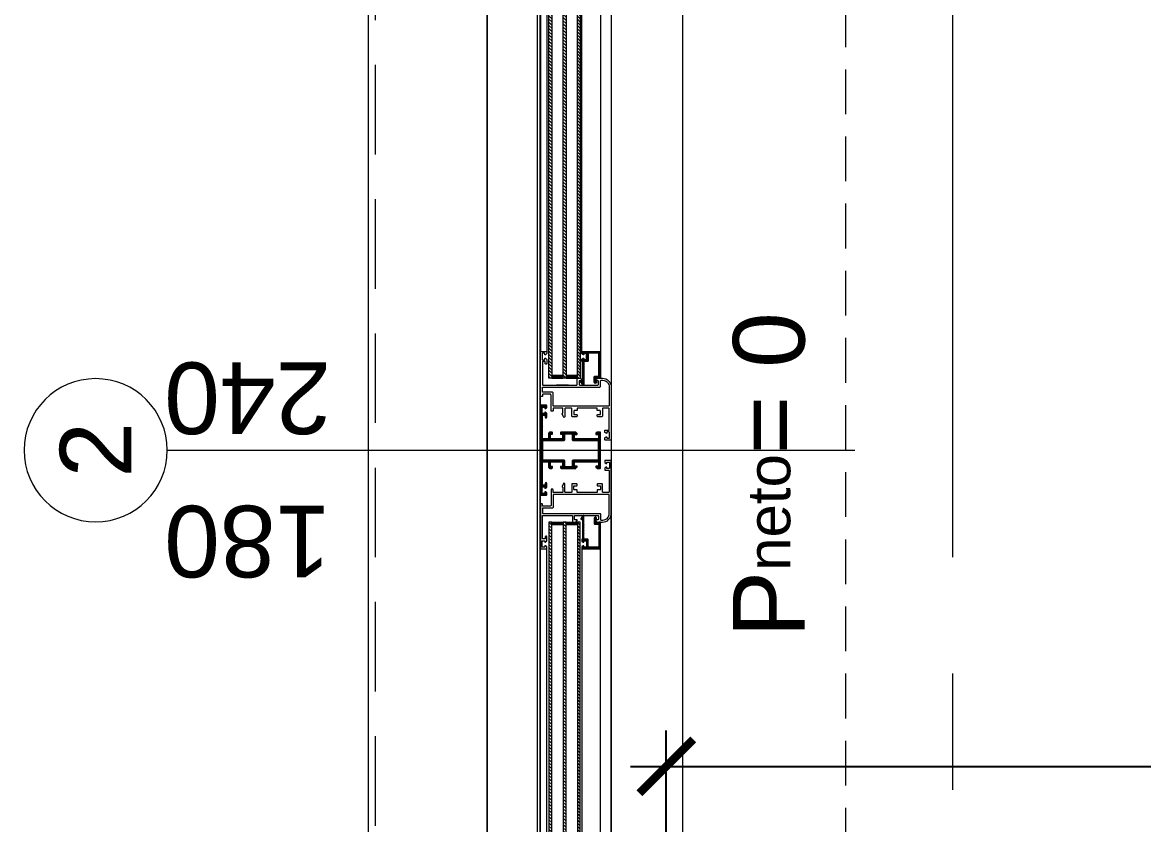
# Model space of a CAD drawing. Header units: centimetres. Extents: x 99002 to 104403, y -55119 to -48358.
# Drawn here: x 100964.4 to 101121, y -52709.7 to -52597.7 of the extents above; entities that cross this region are included whole.
import ezdxf

# ---------------------------------------------------------------- set-up
doc = ezdxf.new("R2010")
doc.units = ezdxf.units.CM
doc.header["$LTSCALE"] = 50
doc.header["$MEASUREMENT"] = 0
doc.linetypes.add('AXES', pattern=[2, 1.25, -0.25, 0.25, -0.25])
doc.linetypes.add('CACHE', pattern=[0.375, 0.25, -0.125])
doc.layers.get('0').update_dxf_attribs({"color": 8})
for name, color, linetype in [('AXES', 10, 'AXES'), ('BORD', 5, 'Continuous'), ('COTE 50ème', 1, 'Continuous')]:
    doc.layers.add(name, color=color, linetype=linetype)
for name, color, linetype, lineweight in [('BETON CACHE', 4, 'CACHE', 5), ('CONSOLE ISOL.', 214, 'Continuous', 15), ('MACONNERIE COUPE', 7, 'Continuous', 30), ('WINDOWS', 21, 'Continuous', 5)]:
    doc.layers.add(name, color=color, linetype=linetype, lineweight=lineweight)
doc.styles.add('GENERATED_STYLE_1', font='arial.ttf')
doc.styles.add('RS_TXT_50', font='arial.ttf', dxfattribs={"height": 12.5})
doc.dimstyles.new('RS_50CM_LINEAIRE', dxfattribs={"dimscale": 5, "dimtxt": 12.5, "dimasz": 1.5, "dimexe": 1, "dimexo": 2.5, "dimgap": 1, "dimtad": 1, "dimdec": 1, "dimrnd": 0.5, "dimdsep": 46, "dimtxsty": 'RS_TXT_50', "dimblk1": 'ARCHTICK', "dimblk2": 'ARCHTICK', "dimsah": 1, "dimcen": 2.5, "dimdle": 1, "dimclrt": 4, "dimadec": 0, "dimazin": 2, "dimtfac": 1, "dimtdec": 1, "dimtix": 1, "dimtmove": 2, "dimatfit": 3, "dimfxl": 1, "dimtolj": 1, "dimtzin": 0, "dimarcsym": 0})
pattern_1 = [(135, (-46708.70849, -43852.52553), (-0.08838834765, -0.08838834765), [])]
pattern_2 = [(135, (-46708.9128, -43852.52553), (-0.2209708691, -0.2209708691), [])]

# ---------------------------------------------------------------- blocks, each defined once
blk = doc.blocks.new('A$Cb79da119')
at = {"layer": 'AXES', "lineweight": 5, "ltscale": 1.3}
blk.add_line((-30, -4150), (-30, -1058.41), dxfattribs=at)
blk = doc.blocks.new('DRITARE POS 2')
at = {"layer": 'WINDOWS'}
h = blk.add_hatch(dxfattribs=at)
h.set_pattern_fill('ANSI31', color=140, scale=2.5, angle=450)
h.set_pattern_definition(pattern_2)
h.paths.add_polyline_path([(-8.71, -80.01), (-8.71, -12.58), (-8.31, -12.58), (-8.31, -80.01)])
h.paths.add_polyline_path([(-6.71, -80.01), (-6.71, -12.58), (-6.31, -12.58), (-6.31, -80.01)])
h.paths.add_polyline_path([(-4.71, -80.02), (-4.71, -12.58), (-4.31, -12.58), (-4.31, -80.02)])
at = {"layer": 'WINDOWS', "transparency": 33554559}
h = blk.add_hatch(dxfattribs=at)
h.set_pattern_fill('ANSI31', color=140, angle=450)
h.set_pattern_definition([(135, (-46708.90849, -43835.52553), (-0.08838834765, -0.08838834765), [])])
h.paths.add_polyline_path([(-6.71, -12.58), (-8.31, -12.58), (-8.31, -12.98), (-6.71, -12.98)])
h.paths.add_polyline_path([(-4.71, -12.58), (-6.31, -12.58), (-6.31, -12.98), (-4.71, -12.98)])
h.paths.add_polyline_path([(-6.71, -79.61), (-8.31, -79.61), (-8.31, -80.01), (-6.71, -80.01)])
h.paths.add_polyline_path([(-4.71, -79.61), (-6.31, -79.61), (-6.31, -80.01), (-4.71, -80.01)])
h = blk.add_hatch(dxfattribs=at)
h.set_pattern_fill('ANSI31', color=256, angle=450)
h.set_pattern_definition(pattern_1)
h.paths.add_polyline_path([(-1.49, -76.33, 0.414214), (-1.55, -76.27), (-4.06, -76.27, 0.414214), (-4.11, -76.33), (-4.11, -76.54, 0.250765), (-4.09, -76.58), (-3.92, -76.71, 0.599022), (-3.83, -76.67), (-3.83, -76.59, -0.414214), (-3.78, -76.54), (-3.51, -76.54, -0.414214), (-3.46, -76.59), (-3.46, -77.34, -0.414214), (-3.51, -77.39), (-3.78, -77.39, -0.414214), (-3.83, -77.34), (-3.83, -77.26, 0.599022), (-3.92, -77.22), (-4.09, -77.35, 0.250765), (-4.11, -77.39), (-4.11, -77.6, 0.414214), (-4.06, -77.66), (-4.02, -77.66), (-4.02, -80.34, -0.414214), (-4.07, -80.4), (-4.15, -80.4, 0.603122), (-4.23, -80.55), (-3.98, -80.9, 0.737396), (-3.81, -80.85), (-3.81, -77.71, -0.414214), (-3.76, -77.66), (-3.31, -77.66, 0.414214), (-3.22, -77.56), (-3.22, -76.55, -0.414214), (-3.16, -76.5), (-1.81, -76.5, -0.414214), (-1.72, -76.59), (-1.72, -79.63, -0.414214), (-1.81, -79.73), (-2.28, -79.73, 0.414214), (-2.37, -79.82), (-2.37, -80.56, 1.657435), (-2.12, -80.43, -0.247394), (-2.15, -80.38), (-2.15, -80.01, -0.414214), (-2.09, -79.95), (-1.74, -79.95), (-1.74, -80.01), (-1.49, -80.01), (-1.49, -79.95)])
at = {"layer": 'WINDOWS'}
h = blk.add_hatch(dxfattribs=at)
h.set_pattern_fill('ANSI31', color=256, angle=450)
h.set_pattern_definition(pattern_1)
h.paths.add_polyline_path([(-9.61, -85.22, -0.414214), (-9.56, -85.16), (-9.26, -85.16, -0.414214), (-9.2, -85.22), (-9.2, -85.44, 1), (-9, -85.44), (-9, -84.9, 0.250765), (-9.02, -84.86), (-9.19, -84.74, 0.599022), (-9.28, -84.79), (-9.28, -84.87, -0.414214), (-9.33, -84.92), (-9.59, -84.92, -0.414214), (-9.65, -84.87), (-9.65, -84.08, -0.414214), (-9.59, -84.03), (-9.33, -84.03, -0.414214), (-9.28, -84.08), (-9.28, -84.19, 0.599022), (-9.19, -84.24), (-9.02, -84.13, 0.250765), (-9, -84.08), (-9, -83.84, 0.414214), (-9.05, -83.78), (-9.84, -83.78, 0.414214), (-9.89, -83.84), (-9.89, -90.06), (-9.89, -96.27, 0.414214), (-9.84, -96.33), (-9.05, -96.33, 0.414214), (-9, -96.27), (-9, -96.03, 0.250765), (-9.02, -95.98), (-9.19, -95.87, 0.599022), (-9.28, -95.92), (-9.28, -96.03, -0.414214), (-9.33, -96.08), (-9.59, -96.08, -0.414214), (-9.65, -96.03), (-9.65, -95.24, -0.414214), (-9.59, -95.19), (-9.33, -95.19, -0.414214), (-9.28, -95.24), (-9.28, -95.32, 0.599022), (-9.19, -95.37), (-9.02, -95.25, 0.250765), (-9, -95.21), (-9, -94.68, 1), (-9.2, -94.68), (-9.2, -94.89, -0.414214), (-9.26, -94.95), (-9.56, -94.95, -0.414214), (-9.61, -94.89), (-9.61, -91.72, -0.414214), (-9.56, -91.66), (-8.83, -91.66, -0.414214), (-8.74, -91.75), (-8.74, -92.41, 0.414214), (-8.55, -92.59), (-8.29, -92.59, 0.198912), (-8.25, -92.58), (-8.19, -92.52, 0.198912), (-8.18, -92.48), (-8.18, -92.37, 0.414214), (-8.23, -92.31), (-8.4, -92.31, -0.414214), (-8.46, -92.26), (-8.46, -91.75, -0.414214), (-8.36, -91.66), (-6.91, -91.66, -0.414214), (-6.81, -91.75), (-6.81, -92.26, -0.414214), (-6.87, -92.31), (-7.04, -92.31, 0.414214), (-7.09, -92.37), (-7.09, -92.48, 0.198912), (-7.08, -92.52), (-7.02, -92.58, 0.198912), (-6.98, -92.59), (-4.97, -92.59, 0.198912), (-4.93, -92.58), (-4.78, -92.42, 0.198912), (-4.76, -92.38), (-4.76, -92.31, 0.414214), (-4.82, -92.26), (-5, -92.26, -0.340481), (-5.13, -92.16), (-5.13, -91.75, -0.414214), (-5.04, -91.66), (-1.87, -91.66, -0.414214), (-1.77, -91.75), (-1.77, -92.16, -0.414214), (-1.87, -92.26), (-2.09, -92.26, 0.414214), (-2.15, -92.31), (-2.15, -92.38, 0.198912), (-2.13, -92.42), (-1.98, -92.58, 0.198912), (-1.94, -92.59), (-1.55, -92.59, 0.414214), (-1.49, -92.54), (-1.49, -90.06), (-1.49, -87.57, 0.414214), (-1.55, -87.52), (-1.94, -87.52, 0.198912), (-1.98, -87.53), (-2.13, -87.69, 0.198912), (-2.15, -87.73), (-2.15, -87.8, 0.414214), (-2.09, -87.85), (-1.87, -87.85, -0.414214), (-1.77, -87.95), (-1.77, -88.36, -0.414214), (-1.87, -88.45), (-5.04, -88.45, -0.414214), (-5.13, -88.36), (-5.13, -87.95, -0.340481), (-5, -87.85), (-4.82, -87.85, 0.414214), (-4.76, -87.8), (-4.76, -87.73, 0.198912), (-4.78, -87.69), (-4.93, -87.53, 0.198912), (-4.97, -87.52), (-6.98, -87.52, 0.198912), (-7.02, -87.53), (-7.08, -87.59, 0.198912), (-7.09, -87.63), (-7.09, -87.74, 0.414214), (-7.04, -87.8), (-6.87, -87.8, -0.414214), (-6.81, -87.85), (-6.81, -88.36, -0.414214), (-6.91, -88.45), (-8.36, -88.45, -0.414214), (-8.46, -88.36), (-8.46, -87.85, -0.414214), (-8.4, -87.8), (-8.23, -87.8, 0.414214), (-8.18, -87.74), (-8.18, -87.63, 0.198912), (-8.19, -87.59), (-8.25, -87.53, 0.198912), (-8.29, -87.52), (-8.55, -87.52, 0.414214), (-8.74, -87.7), (-8.74, -88.36, -0.414214), (-8.83, -88.45), (-9.56, -88.45, -0.414214), (-9.61, -88.39)])
h.paths.add_polyline_path([(-9.56, -88.73), (-6.63, -88.73), (-6.53, -88.64), (-6.53, -87.89), (-6.44, -87.8), (-5.51, -87.8), (-5.41, -87.89), (-5.41, -88.64), (-5.32, -88.73), (-1.83, -88.73), (-1.77, -88.79), (-1.77, -90.06), (-1.77, -91.32), (-1.83, -91.38), (-5.32, -91.38), (-5.41, -91.47), (-5.41, -92.22), (-5.51, -92.31), (-6.44, -92.31), (-6.53, -92.22), (-6.53, -91.47), (-6.63, -91.38), (-9.56, -91.38), (-9.61, -91.32), (-9.61, -90.06), (-9.61, -88.79)], flags=16)
h = blk.add_hatch(dxfattribs=at)
h.set_pattern_fill('ANSI31', color=140, scale=2.5, angle=450)
h.set_pattern_definition(pattern_2)
h.paths.add_polyline_path([(-8.71, -100.09), (-8.71, -167.42), (-8.31, -167.42), (-8.31, -100.09)])
h.paths.add_polyline_path([(-6.71, -100.09), (-6.71, -167.42), (-6.31, -167.42), (-6.31, -100.09)])
h.paths.add_polyline_path([(-4.71, -100.09), (-4.71, -167.42), (-4.31, -167.42), (-4.31, -100.09)])
at = {"layer": 'WINDOWS', "transparency": 33554559}
h = blk.add_hatch(dxfattribs=at)
h.set_pattern_fill('ANSI31', color=140, angle=450)
h.set_pattern_definition([(135, (-46708.90849, -43869.52553), (-0.08838834765, -0.08838834765), [])])
h.paths.add_polyline_path([(-6.71, -167.42), (-8.31, -167.42), (-8.31, -167.02), (-6.71, -167.02)])
h.paths.add_polyline_path([(-4.71, -167.42), (-6.31, -167.42), (-6.31, -167.02), (-4.71, -167.02)])
h.paths.add_polyline_path([(-6.71, -100.49), (-8.31, -100.49), (-8.31, -100.09), (-6.71, -100.09)])
h.paths.add_polyline_path([(-4.71, -100.49), (-6.31, -100.49), (-6.31, -100.09), (-4.71, -100.09)])
h = blk.add_hatch(dxfattribs=at)
h.set_pattern_fill('ANSI31', color=256, angle=450)
h.set_pattern_definition(pattern_1)
h.paths.add_polyline_path([(-1.49, -100.16), (-1.49, -100.1), (-1.74, -100.1), (-1.74, -100.16), (-2.09, -100.16, -0.414214), (-2.15, -100.1), (-2.15, -99.73, -0.247394), (-2.12, -99.68, 1.657435), (-2.37, -99.55), (-2.37, -100.29, 0.414214), (-2.28, -100.38), (-1.81, -100.38, -0.414214), (-1.72, -100.48), (-1.72, -103.52, -0.414214), (-1.81, -103.61), (-3.16, -103.61, -0.414214), (-3.22, -103.56), (-3.22, -102.55, 0.414214), (-3.31, -102.46), (-3.76, -102.46, -0.414214), (-3.81, -102.4), (-3.81, -99.26, 0.737396), (-3.98, -99.21), (-4.23, -99.57, 0.603122), (-4.15, -99.71), (-4.07, -99.71, -0.414214), (-4.02, -99.77), (-4.02, -102.46), (-4.06, -102.46, 0.414214), (-4.11, -102.51), (-4.11, -102.72, 0.250765), (-4.09, -102.76), (-3.92, -102.89, 0.599022), (-3.83, -102.85), (-3.83, -102.77, -0.414214), (-3.78, -102.72), (-3.51, -102.72, -0.414214), (-3.46, -102.77), (-3.46, -103.52, -0.414214), (-3.51, -103.58), (-3.78, -103.58, -0.414214), (-3.83, -103.52), (-3.83, -103.44, 0.599022), (-3.92, -103.4), (-4.09, -103.53, 0.250765), (-4.11, -103.58), (-4.11, -103.78, 0.414214), (-4.06, -103.84), (-1.55, -103.84, 0.414214), (-1.49, -103.78)])
at = {"layer": 'WINDOWS', "color": 165, "linetype": 'CACHE'}
blk.add_line((-32.9, -180), (-32.9, 0), dxfattribs=at)
at = {"layer": 'WINDOWS'}
for p, q in [((-0.01, -11.48), (0, -81.19)), ((-9.89, -16.28), (-9.89, -76.34)), ((-9, -16.26), (-9, -76.34)), ((-4.11, -76.33), (-4.12, -16.26)), ((-1.5, -16.26), (-1.49, -76.33)), ((-5.98, -80.95), (-7.66, -80.95)), ((-0.01, -168.52), (0, -98.92)), ((-9.89, -163.72), (-9.89, -103.78)), ((-9, -163.74), (-9, -103.78)), ((-4.11, -103.78), (-4.12, -163.74)), ((-1.5, -163.74), (-1.49, -103.78))]:
    blk.add_line(p, q, dxfattribs=at)
at = {"layer": 'WINDOWS', "color": 165}
blk.add_line((-61.99, -90.06), (34.01, -90.06), dxfattribs=at)
for points in [[(-9.9, 0), (-9.9, -180), (-33.9, -180), (-33.9, 0)], [(-10.3, -179.6), (-10.3, -0.4), (-9.9, 0), (-9.9, -180)], [(0, 0), (0, -180), (10, -180), (10, 0)]]:
    blk.add_lwpolyline(points, close=True, dxfattribs=at)
at = {"layer": 'WINDOWS'}
for points in [[(-9.9, -180), (-9.9, 0), (0, 0), (0, -180)], [(-1.77, -90.06), (-1.77, -88.79), (-1.83, -88.73), (-5.32, -88.73), (-5.41, -88.64), (-5.41, -87.89), (-5.51, -87.8), (-6.44, -87.8), (-6.53, -87.89), (-6.53, -88.64), (-6.63, -88.73), (-9.56, -88.73), (-9.61, -88.79), (-9.61, -90.06), (-9.61, -91.32), (-9.56, -91.38), (-6.63, -91.38), (-6.53, -91.47), (-6.53, -92.22), (-6.44, -92.31), (-5.51, -92.31), (-5.41, -92.22), (-5.41, -91.47), (-5.32, -91.38), (-1.83, -91.38), (-1.77, -91.32)]]:
    blk.add_lwpolyline(points, close=True, dxfattribs=at)
at = {"layer": 'WINDOWS', "color": 140}
for points in [[(-8.71, -80.01), (-8.71, -12.58), (-8.31, -12.58), (-8.31, -80.01)], [(-6.71, -80.01), (-6.71, -12.58), (-6.31, -12.58), (-6.31, -80.01)], [(-4.71, -80.02), (-4.71, -12.58), (-4.31, -12.58), (-4.31, -80.02)], [(-6.71, -79.61), (-8.31, -79.61), (-8.31, -80.01), (-6.71, -80.01)], [(-4.71, -79.61), (-6.31, -79.61), (-6.31, -80.01), (-4.71, -80.01)], [(-8.71, -100.09), (-8.71, -167.42), (-8.31, -167.42), (-8.31, -100.09)], [(-6.71, -100.49), (-8.31, -100.49), (-8.31, -100.09), (-6.71, -100.09)], [(-6.71, -100.09), (-6.71, -167.42), (-6.31, -167.42), (-6.31, -100.09)], [(-4.71, -100.49), (-6.31, -100.49), (-6.31, -100.09), (-4.71, -100.09)], [(-4.71, -100.09), (-4.71, -167.42), (-4.31, -167.42), (-4.31, -100.09)]]:
    blk.add_lwpolyline(points, close=True, dxfattribs=at)
at = {"layer": 'WINDOWS'}
for points in [[(0, -88.58, -0.414214), (-0.06, -88.64), (-0.84, -88.64, -0.414214), (-0.9, -88.58), (-0.9, -88.38, -0.250765), (-0.87, -88.33), (-0.7, -88.2, -0.599022), (-0.62, -88.24), (-0.62, -88.34, 0.414214), (-0.56, -88.39), (-0.3, -88.39, 0.414214), (-0.24, -88.34), (-0.24, -87.55, 0.414214), (-0.3, -87.5), (-0.56, -87.5, 0.414214), (-0.62, -87.55), (-0.62, -87.65, -0.599022), (-0.7, -87.69), (-0.87, -87.56, -0.250765), (-0.9, -87.52), (-0.9, -87.31, -0.414214), (-0.84, -87.26), (-0.34, -87.26, 0.414214), (-0.28, -87.2), (-0.28, -84.25, 0.414214), (-0.37, -84.16), (-1.12, -84.16, 0.414214), (-1.21, -84.25), (-1.21, -85.28, -0.414214), (-1.31, -85.37), (-1.87, -85.37, -0.414214), (-1.96, -85.28), (-1.96, -85.15, -0.414214), (-1.9, -85.09), (-1.55, -85.09, 0.414214), (-1.49, -85.03), (-1.49, -84.59, 0.414214), (-1.55, -84.53), (-1.9, -84.53, -0.414214), (-1.96, -84.47), (-1.96, -84.21, 0.414214), (-2.02, -84.16), (-4.7, -84.16, 0.414214), (-4.76, -84.21), (-4.76, -84.47, -0.414214), (-4.82, -84.53), (-5.17, -84.53, 0.414214), (-5.23, -84.59), (-5.23, -85.03, 0.414214), (-5.17, -85.09), (-4.82, -85.09, -0.414214), (-4.76, -85.15), (-4.76, -85.28, -0.414214), (-4.85, -85.37), (-5.41, -85.37, -0.414214), (-5.51, -85.28), (-5.51, -84.25, 0.414214), (-5.6, -84.16), (-6.38, -84.16, 0.414214), (-6.48, -84.25), (-6.48, -85.37, -0.809546), (-6.66, -85.41), (-6.85, -84.98, -0.543142), (-6.79, -84.9, 0.414214), (-6.74, -84.85), (-6.74, -84.25, 0.414214), (-6.83, -84.16), (-8.06, -84.16, 0.414214), (-8.12, -84.21), (-8.12, -84.57, -0.414214), (-8.18, -84.62), (-8.34, -84.62, -0.414214), (-8.4, -84.57), (-8.4, -82.35, 0.414214), (-8.49, -82.25), (-9.56, -82.25, 0.414214), (-9.61, -82.31), (-9.61, -82.51, -0.414214), (-9.67, -82.57), (-9.84, -82.57, -0.414214), (-9.89, -82.51), (-9.89, -76.34, -0.414214), (-9.84, -76.28), (-9.05, -76.28, -0.414214), (-9, -76.34), (-9, -76.54, -0.250765), (-9.02, -76.59), (-9.19, -76.72, -0.599022), (-9.28, -76.67), (-9.28, -76.58, 0.414214), (-9.33, -76.52), (-9.59, -76.52, 0.414214), (-9.65, -76.58), (-9.65, -77.36, 0.414214), (-9.59, -77.42), (-9.33, -77.42, 0.414214), (-9.28, -77.36), (-9.28, -77.27, -0.599022), (-9.19, -77.22), (-9.02, -77.35, -0.250765), (-9, -77.4), (-9, -77.98, -0.414214), (-9.05, -78.03), (-9.15, -78.03, -0.414214), (-9.2, -77.98), (-9.2, -77.72, 0.414214), (-9.26, -77.66), (-9.56, -77.66, 0.414214), (-9.61, -77.72), (-9.61, -80.89, 0.414214), (-9.56, -80.95), (-4.82, -80.95, 0.414214), (-4.76, -80.89), (-4.76, -80.07, -0.414214), (-4.71, -80.01), (-4.32, -80.01, -0.198912), (-4.28, -80.03), (-4.13, -80.18, -0.198912), (-4.11, -80.22), (-4.11, -80.29, -0.414214), (-4.17, -80.35), (-4.39, -80.35, 0.414214), (-4.48, -80.44), (-4.48, -80.85, 0.414214), (-4.39, -80.95), (-1.87, -80.95, 0.414214), (-1.77, -80.85), (-1.77, -80.44, 0.414214), (-1.87, -80.35), (-2.09, -80.35, -0.414214), (-2.15, -80.29), (-2.15, -80.22, -0.198912), (-2.13, -80.18), (-1.98, -80.03, -0.198912), (-1.94, -80.01), (-1.21, -80.01, -0.414214), (0, -81.23)], [(-1.74, -79.95), (-2.09, -79.95, 0.414214), (-2.15, -80.01), (-2.15, -80.38, 0.247394), (-2.12, -80.43, -1.657435), (-2.37, -80.56), (-2.37, -79.82, -0.414214), (-2.28, -79.73), (-1.81, -79.73, 0.414214), (-1.72, -79.63), (-1.72, -76.59, 0.414214), (-1.81, -76.5), (-3.16, -76.5, 0.414214), (-3.22, -76.55), (-3.22, -77.56, -0.414214), (-3.31, -77.66), (-3.76, -77.66, 0.414214), (-3.81, -77.71), (-3.81, -80.85, -0.737396), (-3.98, -80.9), (-4.23, -80.55, -0.603122), (-4.15, -80.4), (-4.07, -80.4, 0.414214), (-4.02, -80.34), (-4.02, -77.66), (-4.06, -77.66, -0.414214), (-4.11, -77.6), (-4.11, -77.39, -0.250765), (-4.09, -77.35), (-3.92, -77.22, -0.599022), (-3.83, -77.26), (-3.83, -77.34, 0.414214), (-3.78, -77.39), (-3.51, -77.39, 0.414214), (-3.46, -77.34), (-3.46, -76.59, 0.414214), (-3.51, -76.54), (-3.78, -76.54, 0.414214), (-3.83, -76.59), (-3.83, -76.67, -0.599022), (-3.92, -76.71), (-4.09, -76.58, -0.250765), (-4.11, -76.54), (-4.11, -76.33, -0.414214), (-4.06, -76.27), (-1.55, -76.27, -0.414214), (-1.49, -76.33), (-1.49, -79.95), (-1.49, -80.01), (-1.74, -80.01)], [(-1.49, -80.39, -0.414214), (-1.4, -80.29), (-1.18, -80.29), (-1.18, -80.29, -0.414214), (-0.28, -81.23), (-0.28, -83.82, -0.414214), (-0.34, -83.88), (-8.06, -83.88, -0.414214), (-8.12, -83.82), (-8.12, -82.07, 0.414214), (-8.21, -81.97), (-9.52, -81.97, -0.414214), (-9.61, -81.88), (-9.61, -81.32, -0.414214), (-9.52, -81.23), (-1.59, -81.23, 0.414214), (-1.49, -81.13)], [(-1.49, -90.06), (-1.49, -87.57, 0.414214), (-1.55, -87.52), (-1.94, -87.52, 0.198912), (-1.98, -87.53), (-2.13, -87.69, 0.198912), (-2.15, -87.73), (-2.15, -87.8, 0.414214), (-2.09, -87.85), (-1.87, -87.85, -0.414214), (-1.77, -87.95), (-1.77, -88.36, -0.414214), (-1.87, -88.45), (-5.04, -88.45, -0.414214), (-5.13, -88.36), (-5.13, -87.95, -0.340481), (-5, -87.85), (-4.82, -87.85, 0.414214), (-4.76, -87.8), (-4.76, -87.73, 0.198912), (-4.78, -87.69), (-4.93, -87.53, 0.198912), (-4.97, -87.52), (-6.98, -87.52, 0.198912), (-7.02, -87.53), (-7.08, -87.59, 0.198912), (-7.09, -87.63), (-7.09, -87.74, 0.414214), (-7.04, -87.8), (-6.87, -87.8, -0.414214), (-6.81, -87.85), (-6.81, -88.36, -0.414214), (-6.91, -88.45), (-8.36, -88.45, -0.414214), (-8.46, -88.36), (-8.46, -87.85, -0.414214), (-8.4, -87.8), (-8.23, -87.8, 0.414214), (-8.18, -87.74), (-8.18, -87.63, 0.198912), (-8.19, -87.59), (-8.25, -87.53, 0.198912), (-8.29, -87.52), (-8.55, -87.52, 0.414214), (-8.74, -87.7), (-8.74, -88.36, -0.414214), (-8.83, -88.45), (-9.56, -88.45, -0.414214), (-9.61, -88.39), (-9.61, -85.22, -0.414214), (-9.56, -85.16), (-9.26, -85.16, -0.414214), (-9.2, -85.22), (-9.2, -85.44, 1), (-9, -85.44), (-9, -84.9, 0.250765), (-9.02, -84.86), (-9.19, -84.74, 0.599022), (-9.28, -84.79), (-9.28, -84.87, -0.414214), (-9.33, -84.92), (-9.59, -84.92, -0.414214), (-9.65, -84.87), (-9.65, -84.08, -0.414214), (-9.59, -84.03), (-9.33, -84.03, -0.414214), (-9.28, -84.08), (-9.28, -84.19, 0.599022), (-9.19, -84.24), (-9.02, -84.13, 0.250765), (-9, -84.08), (-9, -83.84, 0.414214), (-9.05, -83.78), (-9.84, -83.78, 0.414214), (-9.89, -83.84), (-9.89, -90.06), (-9.89, -96.27, 0.414214), (-9.84, -96.33), (-9.05, -96.33, 0.414214), (-9, -96.27), (-9, -96.03, 0.250765), (-9.02, -95.98), (-9.19, -95.87, 0.599022), (-9.28, -95.92), (-9.28, -96.03, -0.414214), (-9.33, -96.08), (-9.59, -96.08, -0.414214), (-9.65, -96.03), (-9.65, -95.24, -0.414214), (-9.59, -95.19), (-9.33, -95.19, -0.414214), (-9.28, -95.24), (-9.28, -95.32, 0.599022), (-9.19, -95.37), (-9.02, -95.25, 0.250765), (-9, -95.21), (-9, -94.68, 1), (-9.2, -94.68), (-9.2, -94.89, -0.414214), (-9.26, -94.95), (-9.56, -94.95, -0.414214), (-9.61, -94.89), (-9.61, -91.72, -0.414214), (-9.56, -91.66), (-8.83, -91.66, -0.414214), (-8.74, -91.75), (-8.74, -92.41, 0.414214), (-8.55, -92.59), (-8.29, -92.59, 0.198912), (-8.25, -92.58), (-8.19, -92.52, 0.198912), (-8.18, -92.48), (-8.18, -92.37, 0.414214), (-8.23, -92.31), (-8.4, -92.31, -0.414214), (-8.46, -92.26), (-8.46, -91.75, -0.414214), (-8.36, -91.66), (-6.91, -91.66, -0.414214), (-6.81, -91.75), (-6.81, -92.26, -0.414214), (-6.87, -92.31), (-7.04, -92.31, 0.414214), (-7.09, -92.37), (-7.09, -92.48, 0.198912), (-7.08, -92.52), (-7.02, -92.58, 0.198912), (-6.98, -92.59), (-4.97, -92.59, 0.198912), (-4.93, -92.58), (-4.78, -92.42, 0.198912), (-4.76, -92.38), (-4.76, -92.31, 0.414214), (-4.82, -92.26), (-5, -92.26, -0.340481), (-5.13, -92.16), (-5.13, -91.75, -0.414214), (-5.04, -91.66), (-1.87, -91.66, -0.414214), (-1.77, -91.75), (-1.77, -92.16, -0.414214), (-1.87, -92.26), (-2.09, -92.26, 0.414214), (-2.15, -92.31), (-2.15, -92.38, 0.198912), (-2.13, -92.42), (-1.98, -92.58, 0.198912), (-1.94, -92.59), (-1.55, -92.59, 0.414214), (-1.49, -92.54)], [(0, -91.53, 0.414214), (-0.06, -91.47), (-0.84, -91.47, 0.414214), (-0.9, -91.53), (-0.9, -91.74, 0.250765), (-0.87, -91.78), (-0.7, -91.91, 0.599022), (-0.62, -91.87), (-0.62, -91.77, -0.414214), (-0.56, -91.72), (-0.3, -91.72, -0.414214), (-0.24, -91.77), (-0.24, -92.56, -0.414214), (-0.3, -92.61), (-0.56, -92.61, -0.414214), (-0.62, -92.56), (-0.62, -92.46, 0.599022), (-0.7, -92.42), (-0.87, -92.55, 0.250765), (-0.9, -92.59), (-0.9, -92.8, 0.414214), (-0.84, -92.86), (-0.34, -92.86, -0.414214), (-0.28, -92.91), (-0.28, -95.86, -0.414214), (-0.37, -95.95), (-1.12, -95.95, -0.414214), (-1.21, -95.86), (-1.21, -94.83, 0.414214), (-1.31, -94.74), (-1.87, -94.74, 0.414214), (-1.96, -94.83), (-1.96, -94.96, 0.414214), (-1.9, -95.02), (-1.55, -95.02, -0.414214), (-1.49, -95.08), (-1.49, -95.52, -0.414214), (-1.55, -95.58), (-1.9, -95.58, 0.414214), (-1.96, -95.64), (-1.96, -95.9, -0.414214), (-2.02, -95.95), (-4.7, -95.95, -0.414214), (-4.76, -95.9), (-4.76, -95.64, 0.414214), (-4.82, -95.58), (-5.17, -95.58, -0.414214), (-5.23, -95.52), (-5.23, -95.08, -0.414214), (-5.17, -95.02), (-4.82, -95.02, 0.414214), (-4.76, -94.96), (-4.76, -94.83, 0.414214), (-4.85, -94.74), (-5.41, -94.74, 0.414214), (-5.51, -94.83), (-5.51, -95.86, -0.414214), (-5.6, -95.95), (-6.38, -95.95, -0.414214), (-6.48, -95.86), (-6.48, -94.74, 0.809546), (-6.66, -94.7), (-6.85, -95.13, 0.543142), (-6.79, -95.21, -0.414214), (-6.74, -95.26), (-6.74, -95.86, -0.414214), (-6.83, -95.95), (-8.06, -95.95, -0.414214), (-8.12, -95.9), (-8.12, -95.54, 0.414214), (-8.18, -95.49), (-8.34, -95.49, 0.414214), (-8.4, -95.54), (-8.4, -97.76, -0.414214), (-8.49, -97.86), (-9.56, -97.86, -0.414214), (-9.61, -97.8), (-9.61, -97.6, 0.414214), (-9.67, -97.54), (-9.84, -97.54, 0.414214), (-9.89, -97.6), (-9.89, -103.78, 0.414214), (-9.84, -103.83), (-9.05, -103.83, 0.414214), (-9, -103.78), (-9, -103.57, 0.250765), (-9.02, -103.52), (-9.19, -103.39, 0.599022), (-9.28, -103.44), (-9.28, -103.53, -0.414214), (-9.33, -103.59), (-9.59, -103.59, -0.414214), (-9.65, -103.53), (-9.65, -102.75, -0.414214), (-9.59, -102.69), (-9.33, -102.69, -0.414214), (-9.28, -102.75), (-9.28, -102.84, 0.599022), (-9.19, -102.89), (-9.02, -102.76, 0.250765), (-9, -102.71), (-9, -102.13, 0.414214), (-9.05, -102.08), (-9.15, -102.08, 0.414214), (-9.2, -102.13), (-9.2, -102.39, -0.414214), (-9.26, -102.45), (-9.56, -102.45, -0.414214), (-9.61, -102.39), (-9.61, -99.22, -0.414214), (-9.56, -99.16), (-5.47, -99.16, -0.414214), (-5.41, -99.22), (-5.41, -100.04, 0.414214), (-5.36, -100.1), (-4.97, -100.1, 0.198912), (-4.93, -100.08), (-4.78, -99.93, 0.198912), (-4.76, -99.89), (-4.76, -99.82, 0.414214), (-4.82, -99.76), (-5.04, -99.76, -0.414214), (-5.13, -99.67), (-5.13, -99.26, -0.414214), (-5.04, -99.16), (-1.87, -99.16, -0.414214), (-1.77, -99.26), (-1.77, -99.67, -0.414214), (-1.87, -99.76), (-2.09, -99.76, 0.414214), (-2.15, -99.82), (-2.15, -99.89, 0.198912), (-2.13, -99.93), (-1.98, -100.08, 0.198912), (-1.94, -100.1), (-1.21, -100.1, 0.414214), (0, -98.88)], [(-1.49, -99.72, 0.414214), (-1.4, -99.82), (-1.18, -99.82), (-1.18, -99.82, 0.414214), (-0.28, -98.88), (-0.28, -96.29, 0.414214), (-0.34, -96.23), (-8.06, -96.23, 0.414214), (-8.12, -96.29), (-8.12, -98.04, -0.414214), (-8.21, -98.14), (-9.52, -98.14, 0.414214), (-9.61, -98.23), (-9.61, -98.79, 0.414214), (-9.52, -98.88), (-1.59, -98.88, -0.414214), (-1.49, -98.98)], [(-1.74, -100.16), (-2.09, -100.16, -0.414214), (-2.15, -100.1), (-2.15, -99.73, -0.247394), (-2.12, -99.68, 1.657435), (-2.37, -99.55), (-2.37, -100.29, 0.414214), (-2.28, -100.38), (-1.81, -100.38, -0.414214), (-1.72, -100.48), (-1.72, -103.52, -0.414214), (-1.81, -103.61), (-3.16, -103.61, -0.414214), (-3.22, -103.56), (-3.22, -102.55, 0.414214), (-3.31, -102.46), (-3.76, -102.46, -0.414214), (-3.81, -102.4), (-3.81, -99.26, 0.737396), (-3.98, -99.21), (-4.23, -99.57, 0.603122), (-4.15, -99.71), (-4.07, -99.71, -0.414214), (-4.02, -99.77), (-4.02, -102.46), (-4.06, -102.46, 0.414214), (-4.11, -102.51), (-4.11, -102.72, 0.250765), (-4.09, -102.76), (-3.92, -102.89, 0.599022), (-3.83, -102.85), (-3.83, -102.77, -0.414214), (-3.78, -102.72), (-3.51, -102.72, -0.414214), (-3.46, -102.77), (-3.46, -103.52, -0.414214), (-3.51, -103.58), (-3.78, -103.58, -0.414214), (-3.83, -103.52), (-3.83, -103.44, 0.599022), (-3.92, -103.4), (-4.09, -103.53, 0.250765), (-4.11, -103.58), (-4.11, -103.78, 0.414214), (-4.06, -103.84), (-1.55, -103.84, 0.414214), (-1.49, -103.78), (-1.49, -100.16), (-1.49, -100.1), (-1.74, -100.1)]]:
    blk.add_lwpolyline(points, format="xyb", close=True, dxfattribs=at)
at = {"layer": 'WINDOWS', "color": 165}
blk.add_lwpolyline([(-71.99, -80.06, 1), (-71.99, -100.06, 1)], format="xyb", close=True, dxfattribs=at)
at = {"layer": 'WINDOWS', "color": 165, "char_height": 10, "attachment_point": 7, "style": 'GENERATED_STYLE_1'}
for s, insert, rotation in [('\\A1;\\pt0;P{\\H0.6x;neto}= 0', (27.15, -116.22), 90), ('\\A1;\\pt0;240{\\H0.66x;\\S^  ;}', (-39.11, -74.88), 180), ('\\A1;\\pt0;2', (-66.99, -93.87), 90), ('\\A1;\\pt0;180{\\H0.66x;\\S^  ;}', (-39.11, -94.89), 180)]:
    blk.add_mtext(s, dxfattribs=dict(at, insert=insert, rotation=rotation))
blk = doc.blocks.new('_ArchTick')
at = {"color": 0, "linetype": 'ByBlock', "const_width": 0.15}
blk.add_lwpolyline([(-0.5, -0.5), (0.5, 0.5)], dxfattribs=at)
blk = doc.blocks.new('*D1302')
at = {"layer": 'COTE 50ème', "color": 0, "lineweight": -2, "ltscale": 0.5, "transparency": 16777216}
for p, q in [((100882.32, -52752.36), (100882.32, -52562.36)), ((101020.32, -52567.36), (100877.32, -52567.36)), ((101020.32, -52747.36), (100877.32, -52747.36))]:
    blk.add_line(p, q, dxfattribs=at)
at = {"layer": 'Defpoints', "color": 0, "ltscale": 0.5, "transparency": 16777216}
for p in [(100882.32, -52567.36), (101032.82, -52567.36), (101032.82, -52747.36)]:
    blk.add_point(p, dxfattribs=at)
at = {"layer": 'COTE 50ème', "color": 0, "lineweight": -2, "ltscale": 0.5, "transparency": 16777216, "xscale": 7.5, "yscale": 7.5, "zscale": 7.5}
for p, rotation in [((100882.32, -52567.36), 90), ((100882.32, -52747.36), 270)]:
    blk.add_blockref('_ArchTick', p, dxfattribs=dict(at, rotation=rotation))
at = {"layer": 'COTE 50ème', "color": 4, "ltscale": 0.5, "transparency": 16777216, "insert": (100870.94, -52657.36), "char_height": 12.5, "attachment_point": 5, "rotation": 90, "style": 'RS_TXT_50'}
blk.add_mtext('\\A1;180', dxfattribs=at)
blk = doc.blocks.new('*D1315')
at = {"layer": 'COTE 50ème', "color": 0, "lineweight": -2, "ltscale": 0.5, "transparency": 16777216}
for p, q in [((100830.7, -54192.36), (100830.7, -52052.36)), ((101016.84, -52057.36), (100825.7, -52057.36)), ((101126.84, -54187.36), (100825.7, -54187.36))]:
    blk.add_line(p, q, dxfattribs=at)
at = {"layer": 'Defpoints', "color": 0, "ltscale": 0.5, "transparency": 16777216}
for p in [(100830.7, -52057.36), (101029.34, -52057.36), (101139.34, -54187.36)]:
    blk.add_point(p, dxfattribs=at)
at = {"layer": 'COTE 50ème', "color": 0, "lineweight": -2, "ltscale": 0.5, "transparency": 16777216, "xscale": 7.5, "yscale": 7.5, "zscale": 7.5}
for p, rotation in [((100830.7, -52057.36), 90), ((100830.7, -54187.36), 270)]:
    blk.add_blockref('_ArchTick', p, dxfattribs=dict(at, rotation=rotation))
at = {"layer": 'COTE 50ème', "color": 4, "ltscale": 0.5, "transparency": 16777216, "insert": (100819.31, -53122.36), "char_height": 12.5, "attachment_point": 5, "rotation": 90, "style": 'RS_TXT_50'}
blk.add_mtext('\\A1;2130', dxfattribs=at)
blk = doc.blocks.new('*D1524')
at = {"layer": 'COTE 50ème', "color": 0, "lineweight": -2, "ltscale": 0.5, "transparency": 16777216}
for p, q in [((101387.34, -52677.28), (101387.34, -52706.56)), ((101054.34, -52740.73), (101054.34, -52696.56)), ((101049.34, -52701.56), (101392.34, -52701.56))]:
    blk.add_line(p, q, dxfattribs=at)
at = {"layer": 'Defpoints', "color": 0, "ltscale": 0.5, "transparency": 16777216}
for p in [(101387.34, -52664.78), (101387.34, -52701.56), (101054.34, -52753.23)]:
    blk.add_point(p, dxfattribs=at)
at = {"layer": 'COTE 50ème', "color": 0, "lineweight": -2, "ltscale": 0.5, "transparency": 16777216, "xscale": 7.5, "yscale": 7.5, "zscale": 7.5, "rotation": 180}
blk.add_blockref('_ArchTick', (101054.34, -52701.56), dxfattribs=at)
at = {"layer": 'COTE 50ème', "color": 0, "lineweight": -2, "ltscale": 0.5, "transparency": 16777216, "xscale": 7.5, "yscale": 7.5, "zscale": 7.5}
blk.add_blockref('_ArchTick', (101387.34, -52701.56), dxfattribs=at)
at = {"layer": 'COTE 50ème', "color": 4, "ltscale": 0.5, "transparency": 16777216, "insert": (101220.84, -52690.17), "char_height": 12.5, "attachment_point": 5, "style": 'RS_TXT_50'}
blk.add_mtext('\\A1;333', dxfattribs=at)

msp = doc.modelspace()

# ---------------------------------------------------------------- linework, layer by layer
at = {"layer": 'BETON CACHE', "lineweight": 5, "ltscale": 0.5}
for points in [[(101029.34, -54122.36), (103229.34, -54122.36), (103229.34, -52057.36), (101029.34, -52057.36)], [(101079.34, -54072.36), (103179.34, -54072.36), (103179.34, -52107.36), (101079.34, -52107.36)]]:
    msp.add_lwpolyline(points, close=True, dxfattribs=at)
at = {"layer": 'BORD', "lineweight": 5, "ltscale": 0.5}
msp.add_lwpolyline([(103229.34, -53782.36), (103229.34, -52462.36), (103329.34, -52462.36), (103329.34, -52122.36), (103229.34, -52122.36), (103229.34, -52057.36), (101029.34, -52057.36), (101029.34, -52122.36), (100929.34, -52122.36), (100929.34, -52462.36), (101029.34, -52462.36), (101029.34, -53782.36)], dxfattribs=at)
at = {"layer": 'CONSOLE ISOL.', "lineweight": 5, "ltscale": 0.5}
msp.add_lwpolyline([(101864.34, -53272.36), (102129.34, -53272.36), (102129.34, -54122.36), (101764.34, -54122.36), (101764.34, -54187.36), (101139.34, -54187.36), (101139.34, -54122.36), (101029.34, -54122.36), (101029.34, -54057.36), (100929.34, -54057.36), (100929.34, -53782.36), (101029.34, -53782.36), (101029.34, -52462.36), (100929.34, -52462.36), (100929.34, -52122.36), (101029.34, -52122.36), (101029.34, -52057.36), (101981.84, -52057.36), (101981.84, -52552.36), (101899.34, -52552.36), (101899.34, -52797.36), (101864.34, -52797.36)], close=True, dxfattribs=at)

# ---------------------------------------------------------------- block references
at = {"lineweight": 5}
msp.add_blockref('DRITARE POS 2', (101046.64, -52567.36), dxfattribs=at)
at = {"layer": 'MACONNERIE COUPE', "lineweight": 5, "ltscale": 0.5}
msp.add_blockref('A$Cb79da119', (101124.34, -50862.36), dxfattribs=at)

# ---------------------------------------------------------------- dimensions: what is measured, and where the dimension line sits
at = {"layer": 'COTE 50ème', "ltscale": 0.5}
for base, p1, p2, picture, middle in [((100830.7, -52057.36), (101139.34, -54187.36), (101029.34, -52057.36), '*D1315', (100819.31, -53122.36)), ((100882.32, -52567.36), (101032.82, -52747.36), (101032.82, -52567.36), '*D1302', (100870.94, -52657.36))]:
    dim = msp.add_linear_dim(base=base, p1=p1, p2=p2, angle=90, dimstyle='RS_50CM_LINEAIRE', dxfattribs=at)
    dim.commit()
    dim.dimension.update_dxf_attribs({"geometry": picture, "text_midpoint": middle})
dim = msp.add_linear_dim(base=(101387.34, -52701.56), p1=(101054.34, -52753.23), p2=(101387.34, -52664.78), dimstyle='RS_50CM_LINEAIRE', dxfattribs=at)
dim.commit()
dim.dimension.update_dxf_attribs({"geometry": '*D1524', "text_midpoint": (101220.84, -52690.17)})

doc.saveas('drawing.dxf')
